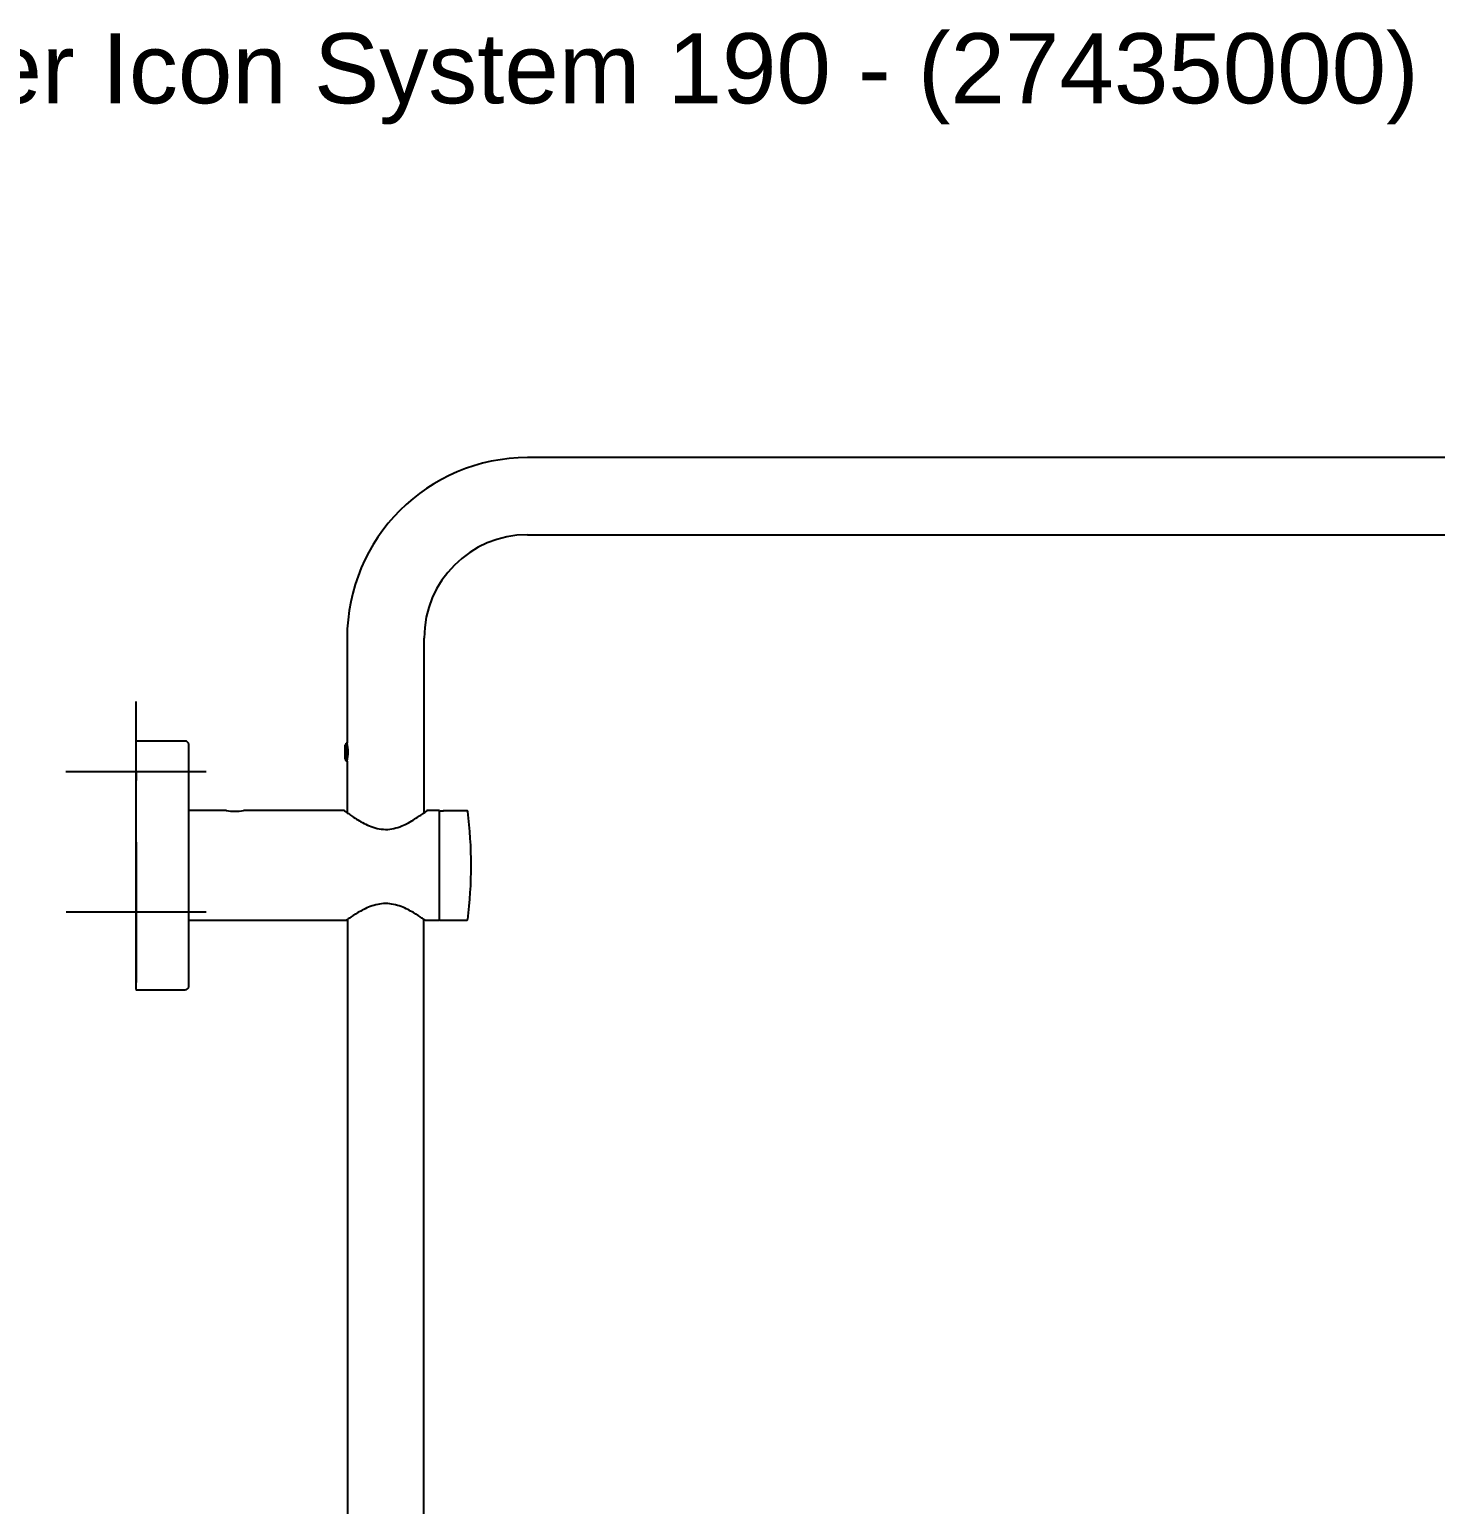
# Model space of a CAD drawing. Header units: millimetres. Extents: x -60 to 7633, y -2614 to 2146.
# Drawn here: x 5759 to 6160.2, y 1725.1 to 2145.9 of the extents above; entities that cross this region are included whole.
import ezdxf
from ezdxf.enums import TextEntityAlignment as Align
from ezdxf.lldxf.tags import DXFTag

# ---------------------------------------------------------------- set-up
doc = ezdxf.new("R2010")
doc.units = ezdxf.units.MM
doc.layers.get('0').update_dxf_attribs({"color": 250})
doc.styles.add('SEACAD_arial_ttf', font='arial.ttf')
tags = doc.linetypes.add('CENTER2', pattern=[28.575, 19.05, -3.175, 3.175, -3.175]).pattern_tags.tags
tags[10:11] = [DXFTag(74, 4), DXFTag(75, 0), DXFTag(340, '0'), DXFTag(46, 0.0), DXFTag(50, 0.0), DXFTag(44, 0.0), DXFTag(45, 0.0)]
tags[8:9] = [DXFTag(74, 4), DXFTag(75, 0), DXFTag(340, '0'), DXFTag(46, 0.0), DXFTag(50, 0.0), DXFTag(44, 0.0), DXFTag(45, 0.0)]
tags[6:7] = [DXFTag(74, 4), DXFTag(75, 0), DXFTag(340, '0'), DXFTag(46, 0.0), DXFTag(50, 0.0), DXFTag(44, 0.0), DXFTag(45, 0.0)]
tags[4:5] = [DXFTag(74, 4), DXFTag(75, 0), DXFTag(340, '0'), DXFTag(46, 0.0), DXFTag(50, 0.0), DXFTag(44, 0.0), DXFTag(45, 0.0)]

msp = doc.modelspace()

# ---------------------------------------------------------------- linework, layer by layer
at = {"linetype": 'Continuous'}
for p, q in [((6220.09, 2023.79), (5901.09, 2023.79)), ((5901.09, 2001.79), (6220.09, 2001.79)), ((5849.59, 1972.29), (5849.59, 1942.36)), ((5871.59, 1922.5), (5871.59, 1972.29)), ((5789.39, 1872.14), (5789.39, 1942.74)), ((5803.39, 1942.94), (5789.59, 1942.94)), ((5804.39, 1872.94), (5804.39, 1941.94)), ((5849.36, 1942.29), (5849.08, 1941.8)), ((5849.08, 1937.78), (5849.08, 1941.8)), ((5849.61, 1941.8), (5849.08, 1941.8)), ((5849.36, 1937.29), (5849.36, 1942.29)), ((5849.61, 1942.29), (5849.36, 1942.29)), ((5789.31, 1936.69), (5789.39, 1931.69)), ((5849.08, 1937.78), (5849.36, 1937.29)), ((5849.61, 1937.78), (5849.08, 1937.78)), ((5849.36, 1937.29), (5849.61, 1937.29)), ((5849.59, 1937.22), (5849.59, 1922.5)), ((5815.14, 1923.09), (5804.39, 1923.09)), ((5848.88, 1923.09), (5820.02, 1923.09)), ((5875.99, 1923.09), (5872.36, 1923.09)), ((5875.99, 1891.79), (5875.99, 1923.09)), ((5876.99, 1922.94), (5876.99, 1923.04)), ((5883.84, 1923.04), (5876.99, 1923.04)), ((5876.79, 1922.91), (5876.19, 1922.91)), ((5789.39, 1896.57), (5789.39, 1891.57)), ((5804.39, 1891.79), (5849.45, 1891.79)), ((5849.69, 1892.04), (5849.69, 1480.99)), ((5871.49, 1466.56), (5871.49, 1892.04)), ((5871.84, 1891.79), (5875.99, 1891.79)), ((5876.19, 1891.84), (5883.84, 1891.84)), ((5789.59, 1871.94), (5803.39, 1871.94))]:
    msp.add_line(p, q, dxfattribs=at)
at = {"linetype": 'CENTER2'}
for p, q in [((5789.35, 1954.19), (5789.35, 1914.19)), ((5809.35, 1934.19), (5769.35, 1934.19)), ((5789.39, 1914.07), (5789.39, 1874.07)), ((5809.39, 1894.07), (5769.39, 1894.07))]:
    msp.add_line(p, q, dxfattribs=at)
at = {"linetype": 'Continuous'}
for centre, radius, start, end in [((5901.09, 1972.29), 51.5, 90, 180), ((5901.09, 1972.29), 29.5, 90, 180), ((5789.59, 1942.74), 0.2, 90, 180), ((5803.39, 1941.94), 1, 0, 90), ((5839.88, 1939.79), 10.05, 345.1961, 14.8039), ((5817.59, 1938.54), 15.64, 260.9565, 279.0435), ((5883.84, 1922.84), 0.2, 7.0882, 90), ((5759.99, 1907.44), 125, 352.9118, 7.0882), ((5876.19, 1892.04), 0.2, 180, 270), ((5883.84, 1892.04), 0.2, 270, 352.9118), ((5803.39, 1872.94), 1, 270, 0), ((5789.59, 1872.14), 0.2, 180, 270)]:
    msp.add_arc(centre, radius, start, end, dxfattribs=at)
for points, knots in [([(5848.79, 1923.09), (5848.79, 1923.09), (5849.13, 1922.83), (5850.35, 1921.95), (5851.22, 1921.32), (5853.33, 1920), (5854.56, 1919.29), (5857.35, 1918.15), (5858.93, 1917.73), (5862.2, 1917.72), (5863.79, 1918.13), (5866.58, 1919.27), (5867.82, 1919.98), (5869.91, 1921.3), (5870.79, 1921.92), (5872.04, 1922.82), (5872.38, 1923.09), (5872.39, 1923.09), (5872.39, 1923.09), (5872.39, 1923.09)], [0.2504544, 0.2504544, 0.2504544, 0.2504544, 0.3125, 0.3125, 0.375, 0.375, 0.4375, 0.4375, 0.5, 0.5, 0.5625, 0.5625, 0.625, 0.625, 0.6875, 0.6875, 0.75, 0.75, 0.750502, 0.750502, 0.750502, 0.750502]), ([(5876.19, 1922.91), (5876.14, 1922.91), (5876.09, 1922.89), (5876.01, 1922.82), (5875.99, 1922.76), (5875.99, 1922.71)], [0, 0, 0, 0, 0.5, 0.5, 1, 1, 1, 1]), ([(5876.99, 1922.94), (5876.99, 1922.93), (5876.97, 1922.92), (5876.89, 1922.92), (5876.84, 1922.91), (5876.79, 1922.91)], [0, 0, 0, 0, 0.5, 0.5, 1, 1, 1, 1]), ([(5871.84, 1891.79), (5871.84, 1891.79), (5871.76, 1891.85), (5871.45, 1892.07), (5871.22, 1892.23), (5870.35, 1892.83), (5869.52, 1893.39), (5867.51, 1894.58), (5866.33, 1895.2), (5863.66, 1896.21), (5862.13, 1896.56), (5859.06, 1896.56), (5857.55, 1896.21), (5854.87, 1895.21), (5853.69, 1894.59), (5851.67, 1893.4), (5850.85, 1892.85), (5849.96, 1892.24), (5849.74, 1892.07), (5849.42, 1891.85), (5849.34, 1891.79), (5849.34, 1891.79), (5849.34, 1891.79), (5849.34, 1891.79)], [0, 0, 0, 0, 0.03125, 0.03125, 0.0625, 0.0625, 0.125, 0.125, 0.1875, 0.1875, 0.25, 0.25, 0.3125, 0.3125, 0.375, 0.375, 0.4375, 0.4375, 0.46875, 0.46875, 0.5, 0.5, 0.5003114, 0.5003114, 0.5003114, 0.5003114])]:
    msp.add_open_spline(points, degree=3, knots=knots, dxfattribs=at)

# ---------------------------------------------------------------- texts
at = {"style": 'SEACAD_arial_ttf'}
msp.add_text('Grohe Rainshower Icon System 190 - (27435000)', height=20, dxfattribs=at).set_placement((5538.9, 2144.86), align=Align.TOP_LEFT)

doc.saveas('drawing.dxf')
